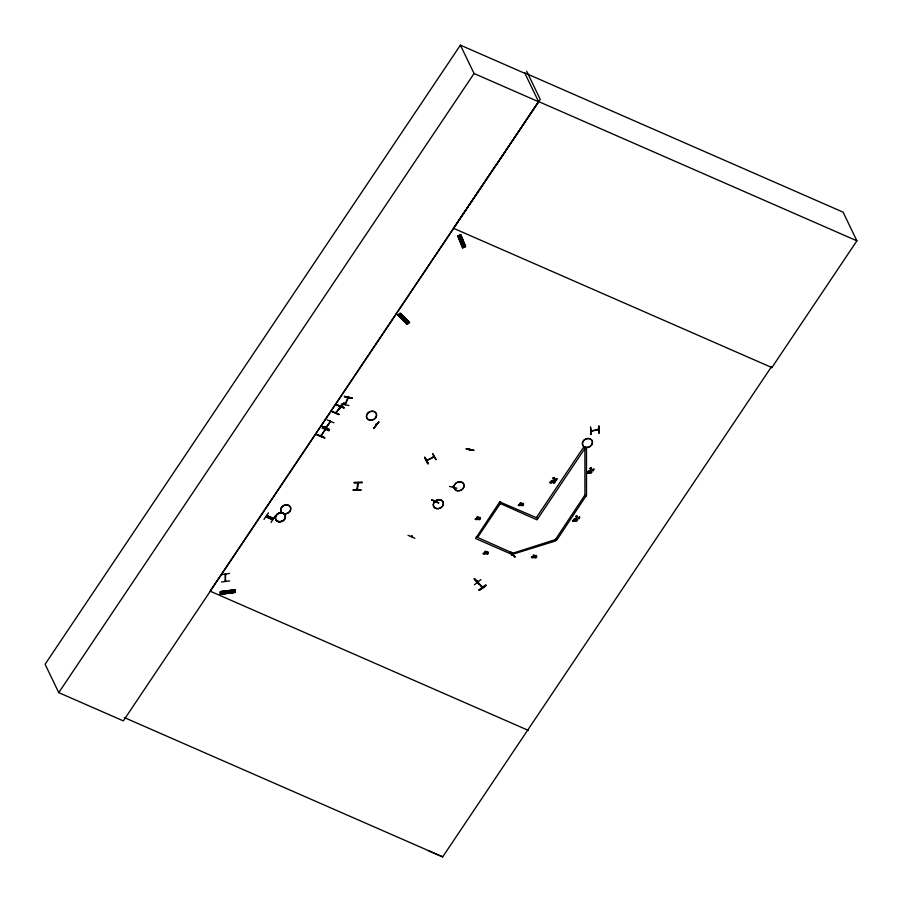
<?xml version="1.0" encoding="UTF-8"?>
<svg xmlns="http://www.w3.org/2000/svg" width="902" height="902" viewBox="0 0 902 902"><rect width="100%" height="100%" fill="white"/><g stroke="black" fill="none" stroke-linecap="round" stroke-linejoin="round"><path stroke-width="1.35" d="M235.219 589.716L220.438 591.701L220.438 594.091L235.174 592.208L220.449 594.17L220.392 591.599L235.219 589.739L235.219 590.551L220.494 592.467L220.505 591.689M233.652 592.377L233.663 589.987M234.971 590.539L235.106 591.25M235.151 592.186L235.151 589.795M586.48 447.64L586.514 495.784L584.924 495.987L584.902 447.843M353.065 489.899L361.262 489.955L353.144 490.079M477.947 518.492C478.894 522.416 482.717 516.316 478.646 517.421M485.772 552.903C486.325 550.378 483.867 552.903 486.212 553.986C488.805 555.384 489.301 550.66 486.561 551.832M521.063 504.489C521.999 508.412 525.832 502.313 521.751 503.406M534.108 556.658C534.672 554.121 532.214 556.658 534.559 557.74C537.152 559.127 537.648 554.414 534.909 555.576M265.955 516.553L272.855 519.518M477.564 581.125C475.467 581.204 478.714 581.271 477.248 580.448M512.133 554.053L512.404 554.809L512.302 554.245M479.109 584.09L474.384 578.61L479.063 583.865M426.533 460.46L434.054 456.716M426.984 459.648L427.356 460.403L427.221 459.749M433.31 457.066L433.14 456.581M434.155 456.976L433.67 456.322M325.656 429.623L325.148 430.265L324.731 429.577M435.339 501.523L434.606 502.143L434.899 501.005M354.227 482.852L362.367 482.311L354.294 482.446M356.888 489.617L357.823 482.525M356.899 488.963L357.361 490.023L358.41 482.773M225.241 573.83L225.432 581.395L225.523 573.796M424.932 457.461L428.067 463.639M342.343 405.855L342.444 406.633L341.734 406.227M347.89 397.737L344.97 404.626L345.376 403.589M348.273 397.827L348.093 397.252M269.202 517.917L269.687 517.184M269.675 518.12L270.228 517.444M453.503 486.223L453.131 487.272L453.48 486.494M470.055 449.85L469.886 449.286M225.793 574.946L225.444 574.247M341.294 403.927L348.916 405.517M449.455 486.437L456.964 488.23M551.122 481.6L553.219 480.608M590.821 434.516L590.607 427.165M478.398 582.816L477.541 582.106L478.083 582.963M482.119 587.247L482.051 586.604M357.936 482.367L358.376 483.506L357.756 483.021M551.235 481.837C550.062 480.236 554.696 479.503 555.204 481.533A1.24 1.026 -25.7 0 1 555.147 482.22L554.414 482.976A1.409 1.173 -25.7 0 1 553.602 483.145L552.351 482.232L553.332 480.845M326.603 427.537L326.174 426.939M330.538 421.674L329.997 421.11M340.11 406.159L340.528 406.847L340.347 406.261M435.283 501.681L434.843 502.256L434.426 501.568M317.425 434.911C340.64 444.1 300.535 428.033 324.28 437.876M317.594 434.64L324.461 437.594M329.41 429.589L322.488 426.398L329.23 429.871M339.31 414.48C324.562 407.738 337.765 415.078 339.287 414.548M344.541 396.406L352.118 398.075L344.519 396.418M348.285 397.771L345.297 404.648L345.004 403.589M351.972 398.346L344.293 396.542L352.084 398.086M408.042 535.337L414.875 538.302M466.199 448.768L473.888 450.177M469.818 449.636L469.468 450.414L469.48 449.354M469.841 450.346L470.066 449.805M453.774 486.652L453.424 487.272L453.244 486.155M407.129 324.258L398.019 315.114L400.375 313.332L409.531 322.273L407.073 324.292L407.524 323.931M398.233 315.091L407.817 323.671L398.605 314.798M408.922 322.679L399.755 313.749L408.82 322.86L409.508 322.296M400.037 313.603L409.485 322.307M408.786 322.882L399.631 313.952M265.763 516.857L272.618 519.834M335.905 413.003L340.313 406.565M340.528 406.847L336.051 412.733M512.471 554.753L511.457 554.73M347.687 397.32L348.003 398.436L347.834 397.196M453.492 487.283L452.917 486.697M524.964 73.389L460.403 45.145L45.1 664.255L58.754 692.635L123.315 720.878L538.618 101.757L524.705 72.859L843.099 212.15L856.9 240.823L771.819 367.655L771.075 367.328L442.69 856.855L428.777 850.89M58.754 692.635L474.057 73.513L460.403 45.145M495.221 166.047L210.065 591.137L528.459 730.44M332.331 412.079L332.466 411.481M337.01 405.122L344.102 407.749L336.908 404.874M322.093 427.988L328.993 430.852M263.97 519.394L268.469 512.855M330.312 421.482L325.723 427.604M325.397 429.431L320.977 436.027L320.796 435.44L321.213 436.128L321.721 435.429L321.101 434.989M330.549 421.584L326.163 428.123L325.746 427.435M333.943 422.846L327.099 419.847M344.079 407.738L337.055 405.009M270.972 522.472L275.358 515.843M476.741 519.428L475.162 519.473L475.399 518.718M584.755 495.254L555.418 539.588L512.922 553.185L512.065 554.471L475.568 538.505L499.866 501.67M484.656 553.839L483.089 553.884L483.325 553.129M519.845 505.424L518.278 505.47L518.515 504.714M551.37 482.75L549.803 482.795L550.04 482.04M557.132 478.736L556.106 480.676L556.151 479.898L552.892 478.466L553.027 477.868M556.76 478.579L556.455 479.447L554.031 478.387L554.347 477.519M583.571 447.257L536.352 517.635M500.328 503.541L536.994 519.856L585.071 448.193L586.65 447.99M588.318 473.133L586.74 473.178L586.976 472.422M594.068 469.119L593.042 471.058L593.088 470.28L589.829 468.848L589.964 468.251M593.708 468.961L593.392 469.829L590.968 468.769L591.284 467.901M533.003 557.594L531.436 557.639L531.673 556.872M555.249 539.238L556.748 540.174L586.086 495.829M574.067 521.108L572.499 521.142L572.725 520.386M579.828 517.094L578.802 519.033L578.847 518.244L575.589 516.823L575.724 516.226M579.456 516.925L579.152 517.804L576.728 516.745L577.032 515.865M411.571 536.318L412.158 536.149L411.211 536.329M438.631 502.989L431.81 499.956L438.53 502.741M235.219 590.528L220.494 592.095M235.208 591.644L220.426 593.629L220.483 594.395L235.208 592.456L235.151 591.712M462.658 247.757L457.878 236.132L458.532 235.726L463.245 247.43M458.419 235.918L457.889 236.132L462.613 247.779L465.579 246.517L460.854 234.87L457.979 235.85L462.94 247.644L463.504 247.396M460.448 235.039L465.522 246.55L460.099 235.061L464.677 246.9L459.952 235.253L460.651 234.892M463.245 247.362L462.749 247.644L458.374 235.918M466.21 448.666L473.742 450.436M554.008 477.372L553.14 478.105M590.957 467.755L590.077 468.488M576.705 515.73L575.837 516.463M399.733 313.704L400.172 313.411M339.299 409.26L344.192 402.732L339.186 409.023M341.531 405.81L342.625 406.407M378.716 421.832L373.732 428.315L378.851 422.046M373.766 428.303L378.795 421.989M598.872 429.623L590.911 431.145L598.759 429.205M474.136 579.084L478.815 584.338M326.062 426.973L326.411 427.041M512.336 554.471L511.727 554.719M266.733 515.414L273.577 518.402M273.272 518.594L266.428 515.594L273.396 518.673M339.648 406.723L340.02 406.892M434.989 501.399A5.232 4.33 -25.7 0 1 443.344 502.685A5.232 4.33 -25.7 0 1 436.827 508.717A5.232 4.33 -25.7 0 1 434.989 501.399L435.023 501.433M411.774 536.724L411.233 536.16M511.682 554.865L511.885 554.11M431.708 499.697L438.654 502.888M398.019 315.125L400.105 313.253M406.374 322.905L408.166 321.405M406.25 323.142L408.38 321.371M424.865 457.258L428.022 463.448M424.605 457.641L427.751 463.831M510.408 551.652L515.132 556.917L509.968 551.697M480.89 579.591L474.407 584.789M479.063 589.931C490.012 580.369 486.358 587.213 479.041 589.885M479.176 590.133L486.077 585.421M486.043 585.375L479.402 590.404M269.642 517.252L269.247 517.849M457.923 236.132L458.768 235.76M464.88 246.742L460.291 235.118M434.042 457.077L433.851 456.311M375.627 424.662L376.348 425.056M478.06 518.729L476.538 518.65L476.989 517.049A1.274 1.06 -25.7 0 1 477.643 516.733L478.759 517.658M521.176 504.714L519.642 504.646L520.093 503.045A1.274 1.06 -25.7 0 1 520.758 502.73L521.863 503.643M485.986 553.14L484.453 553.061L484.904 551.46A1.274 1.06 -25.7 0 1 485.569 551.145L486.674 552.069M534.334 556.884L532.8 556.816L533.251 555.204A1.274 1.06 -25.7 0 1 533.916 554.888L535.021 555.812M432.588 453.65L436.094 459.727L432.633 453.638M426.815 460.629L434.087 456.976M407.625 323.75L398.436 314.764M459.31 239.098L461.835 237.902M462.264 246.404L464.846 245.299M462.895 247.396L465.071 246.46M509.98 551.686L514.794 557.109M590.562 427.176L590.911 434.538M591.554 431.021L591.577 430.412M598.026 429.239L598.229 430.051L597.857 429.341M513.08 554.144L555.756 540.907L555.418 539.588M336.209 413.195L335.713 412.586M478.161 583.064L477.722 581.88M465.545 246.539L460.55 234.745M598.996 433.073L598.759 425.936M229.559 573.413L221.486 574.664M220.494 592.005L235.219 590.043M220.438 592.163L235.185 590.336M407.4 324.021L397.974 315.023M598.928 426.116L599.108 433.264M511.761 555.204L511.49 554.459M478.06 582.376L482.378 586.965M342.332 406.644L341.711 405.596M771.131 367.249L771.875 367.565L453.48 228.274L540.264 99.412L526.723 71.269M856.9 240.823L538.505 101.52L496.111 165.134M474.057 73.513L538.618 101.757M583.741 447.618L585.071 448.193M584.924 495.604L586.255 496.19M336.942 404.863L343.854 408.121M329.715 421.854L329.681 421.561M500.035 502.031L537.682 518.222M329.467 429.566L322.488 426.375M513.249 554.505L512.922 553.185L476.256 536.859M124.296 717.564L442.69 856.855M587.089 472.659L588.431 473.37M550.152 482.277L551.483 482.987M572.849 520.623L574.179 521.345M518.627 504.951L519.969 505.661M475.512 518.954L476.854 519.665M531.785 557.109L533.116 557.831M483.438 553.366L484.769 554.076M375.559 424.989L376.123 425.304L375.615 424.256M347.665 398.368L347.484 397.816M399.958 313.67L409.215 322.533M408.527 322.792L407.873 323.333M398.312 315.023L407.535 323.908M474.362 578.656L482.322 587.732L481.702 586.774M424.865 457.28L428.157 463.673M598.59 429.149L598.601 429.51M591.351 430.243L591.441 430.558M590.618 430.434L590.99 431.145L590.618 430.682M461.35 236.719L458.825 237.914M462.264 238.951L459.738 240.146M501.196 502.256L477.586 537.445M469.254 449.839L469.468 450.414M404.389 317.481L402.213 319.15M403.465 316.579L401.289 318.248M402.63 315.768L400.454 317.436M401.706 314.866L399.53 316.534M426.454 459.907L426.826 460.663L426.409 460.009M477.891 581.937L478.443 582.872M476.899 581.057C478.015 581.283 476.933 582.049 476.662 580.798M435.136 501.106L435.316 501.692M411.887 535.777L411.65 535.664M336.367 412.191L336.13 412.09M362.311 482.705L354.136 482.581M330.391 421.11L330.155 420.997M325.442 429.115L321.146 435.598M225.601 580.798L225.274 580.268M227.248 590.81L227.203 593.11M225.759 591.013L225.703 593.302M224.429 591.182L224.373 593.471M222.929 591.374L222.884 593.674M220.392 593.99L235.174 592.264M229.672 580.911L221.531 582.004M221.892 591.408L221.937 593.899L221.892 591.408M478.59 518.605C480.259 521.176 480.405 515.933 478.59 518.605M486.505 553.016C488.185 555.587 488.32 550.344 486.505 553.016M521.694 504.601C523.374 507.161 523.521 501.929 521.694 504.601M534.852 556.771C536.532 559.33 536.667 554.087 534.852 556.771M552.892 481.905C554.753 484.611 555.125 479.176 552.892 481.905M476.876 517.849C478.105 520.183 478.736 515.606 476.876 517.849M519.98 503.846C521.209 506.18 521.841 501.602 519.98 503.846M460.618 240.067C461.598 241.939 462.219 238.275 460.618 240.067M577.46 520.217C574.337 522.799 573.413 516.226 577.46 520.217M591.701 472.242C588.589 474.824 587.653 468.262 591.701 472.242M225.872 591.949C226.695 593.888 227.575 590.246 225.872 591.949M573.83 519.394C577.133 525.314 579.49 515.899 573.83 519.394M588.07 471.419C591.374 477.338 593.73 467.924 588.07 471.419M402.258 317.696C402.822 319.725 404.141 316.185 402.258 317.696M401.029 314.167L398.955 316.027L401.029 314.167M461.035 235.929L458.464 237.034L461.035 235.929M462.737 240.124L460.167 241.229L462.737 240.124M358.432 482.874L358.432 482.874M369.978 420.253A5.232 4.33 -25.7 0 0 376.506 414.221A5.232 4.33 -25.7 0 0 368.14 412.947A5.232 4.33 -25.7 0 0 369.978 420.253M369.899 420.073A5.232 4.33 -25.7 0 0 376.416 414.029A5.232 4.33 -25.7 0 0 368.05 412.755A5.232 4.33 -25.7 0 0 369.899 420.073M284.186 513.892A5.232 4.33 -25.7 0 0 290.703 507.86A5.232 4.33 -25.7 0 0 282.349 506.574A5.232 4.33 -25.7 0 0 284.186 513.892M284.096 513.712A5.232 4.33 -25.7 0 0 290.613 507.668A5.232 4.33 -25.7 0 0 282.258 506.394A5.232 4.33 -25.7 0 0 284.096 513.712M278.898 521.773A5.232 4.33 -25.7 0 0 285.415 515.741A5.254 4.341 -25.7 0 0 276.993 514.343A5.232 4.33 -25.7 0 0 278.808 521.593A5.232 4.33 -25.7 0 0 285.325 515.549A5.232 4.33 -25.7 0 0 276.97 514.275A5.254 4.341 -25.7 0 0 278.842 521.683A5.254 4.341 -25.7 0 0 285.382 515.617A5.232 4.33 -25.7 0 0 277.061 514.456A5.232 4.33 -25.7 0 0 278.898 521.773M436.748 508.548A5.232 4.33 -25.7 0 0 443.265 502.504A5.232 4.33 -25.7 0 0 434.899 501.23A5.232 4.33 -25.7 0 0 436.748 508.548M457.1 490.677A5.232 4.33 -25.7 0 0 464.068 485.05A5.232 4.33 -25.7 0 0 455.95 483.156A5.232 4.33 -25.7 0 0 457.1 490.677A5.22 4.318 -25.7 0 0 464.056 485.05A5.22 4.318 -25.7 0 0 455.961 483.168A5.22 4.318 -25.7 0 0 457.1 490.654M585.917 447.539A5.243 4.341 -25.7 0 0 592.445 441.495A5.243 4.341 -25.7 0 0 584.068 440.21A5.243 4.341 -25.7 0 0 585.917 447.539M585.849 447.347A5.209 4.307 -25.7 0 0 592.343 441.326A5.209 4.307 -25.7 0 0 584.011 440.063A5.209 4.307 -25.7 0 0 585.849 447.347"/></g></svg>
